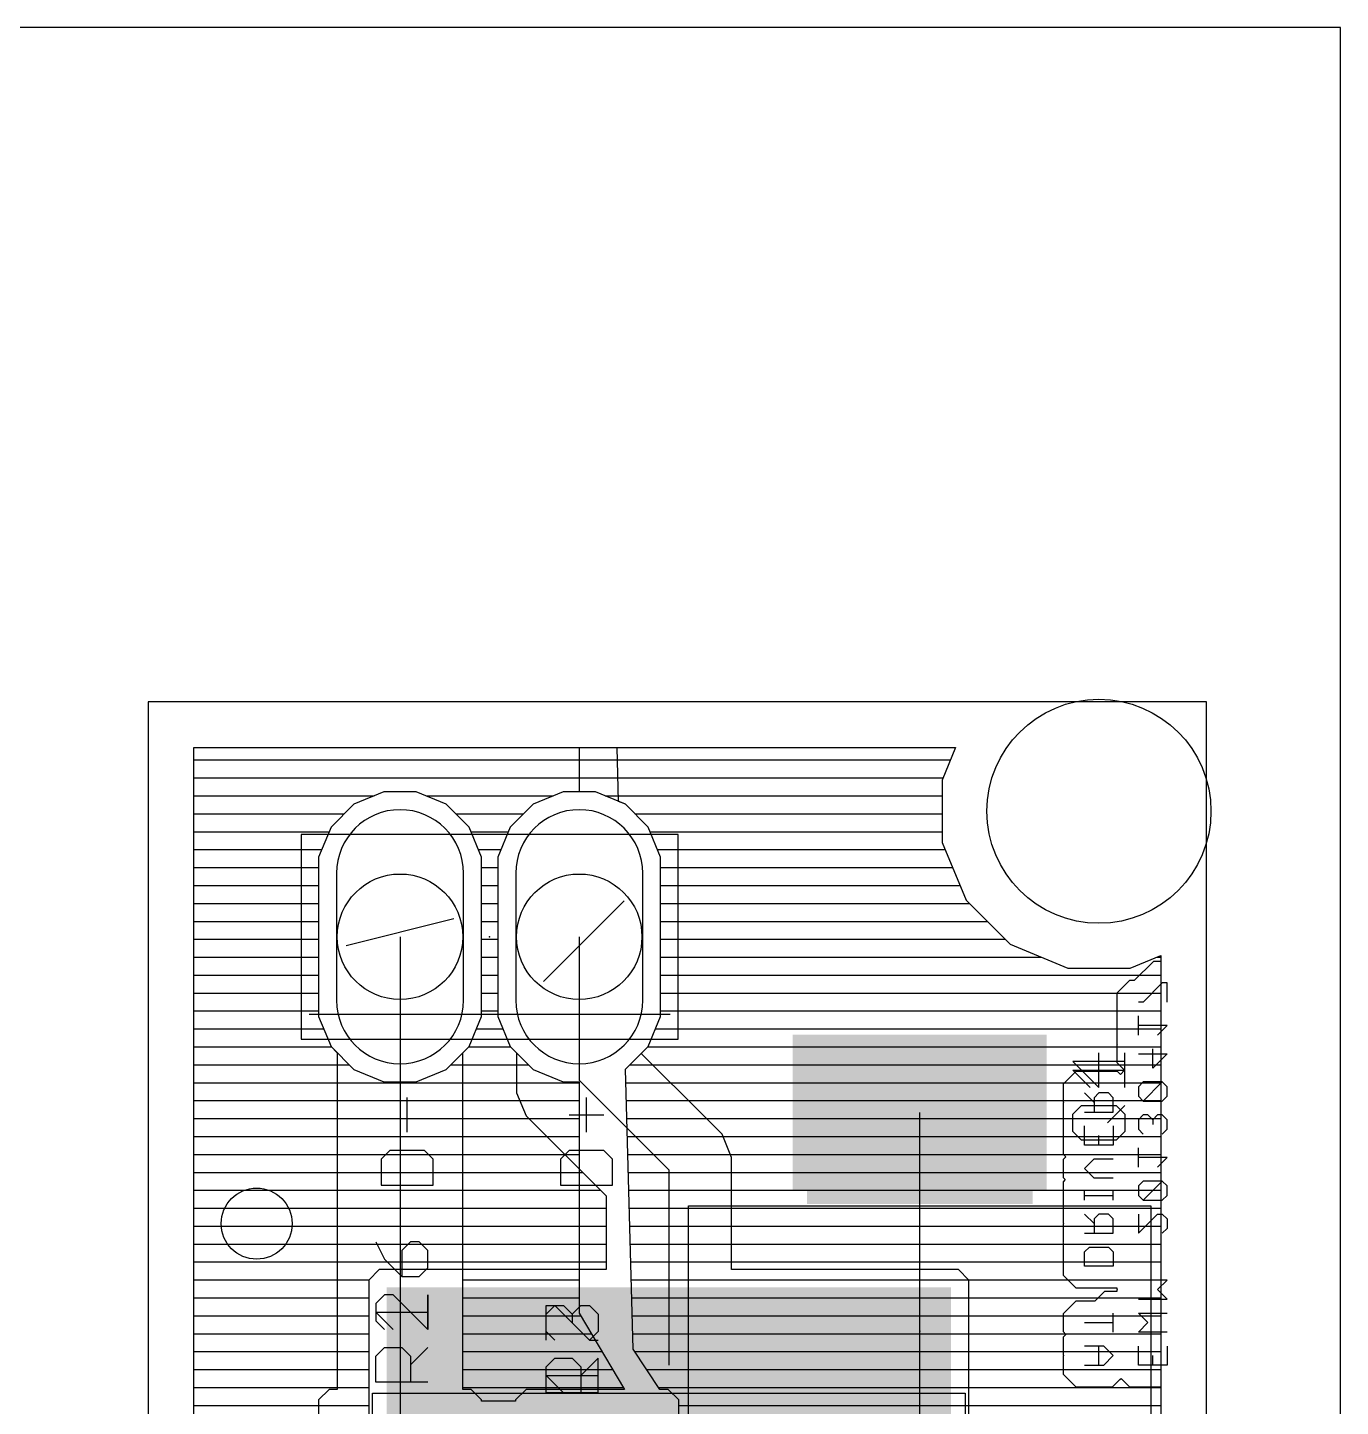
# Model space of a CAD drawing. Extents: x 0 to 50.7, y 0 to 50.
# Drawn here: x 31.39 to 50, y 30.47 to 50 of the extents above; entities that cross this region are included whole.
import ezdxf

# ---------------------------------------------------------------- set-up
doc = ezdxf.new("R2010")
doc.units = 0
for name, color, linetype in [('1', 14, 'CONTINUOUS'), ('125', 2, 'CONTINUOUS'), ('16', 174, 'CONTINUOUS'), ('17', 94, 'CONTINUOUS'), ('18', 94, 'CONTINUOUS'), ('20', 178, 'CONTINUOUS'), ('21', 251, 'CONTINUOUS'), ('22', 251, 'CONTINUOUS'), ('23', 178, 'CONTINUOUS'), ('25', 251, 'CONTINUOUS'), ('51', 251, 'CONTINUOUS')]:
    doc.layers.add(name, color=color, linetype=linetype)

# ---------------------------------------------------------------- blocks, each defined once
blk = doc.blocks.new('RECT')
blk.add_solid([(-0.5, -0.5), (0.5, -0.5), (-0.5, 0.5), (0.5, 0.5)])
blk = doc.blocks.new('LONGP100')
blk.add_lwpolyline([(-0.5, -0.5), (0.5, -0.5, 1), (0.5, 0.5), (-0.5, 0.5, 1)], format="xyb", close=True)
blk = doc.blocks.new('ROUNDV')
blk.add_circle((0, 0), 0.5)

msp = doc.modelspace()

# ---------------------------------------------------------------- linework, layer by layer
at = {"layer": '1'}
for p, q in [((33.7489, 14.0104), (33.7489, 39.8019)), ((33.7489, 39.8019), (39.2112, 39.8019)), ((39.2112, 39.8019), (39.2112, 39.1736)), ((39.769, 39.0376), (39.7489, 39.8019)), ((39.7489, 39.8019), (44.5462, 39.8019)), ((44.5462, 39.8019), (44.3547, 39.3397)), ((33.7489, 39.624), (39.2112, 39.624)), ((39.7536, 39.624), (44.4725, 39.624)), ((33.7489, 39.37), (39.2112, 39.37)), ((39.7602, 39.37), (44.3673, 39.37)), ((44.3547, 39.3397), (44.3547, 38.4555)), ((33.7489, 39.116), (36.3026, 39.116)), ((36.4417, 39.1736), (36.0175, 38.9979)), ((36.9007, 39.1736), (36.4417, 39.1736)), ((37.3249, 38.9979), (36.9007, 39.1736)), ((37.0398, 39.116), (38.8426, 39.116)), ((38.9817, 39.1736), (38.5575, 38.9979)), ((39.2112, 39.1736), (38.9817, 39.1736)), ((39.7669, 39.116), (44.3547, 39.116)), ((36.0175, 38.9979), (35.6929, 38.6733)), ((37.6495, 38.6733), (37.3249, 38.9979)), ((38.5575, 38.9979), (38.2329, 38.6733)), ((39.8649, 38.9979), (39.769, 39.0376)), ((40.1895, 38.6733), (39.8649, 38.9979)), ((33.7489, 38.862), (35.8816, 38.862)), ((37.4608, 38.862), (38.4216, 38.862)), ((40.0008, 38.862), (44.3547, 38.862)), ((33.7489, 38.608), (35.6658, 38.608)), ((35.6929, 38.6733), (35.5172, 38.2491)), ((37.8252, 38.2491), (37.6495, 38.6733)), ((37.6766, 38.608), (38.2058, 38.608)), ((38.2329, 38.6733), (38.0572, 38.2491)), ((40.3652, 38.2491), (40.1895, 38.6733)), ((40.2166, 38.608), (44.3547, 38.608)), ((33.7489, 38.354), (35.5606, 38.354)), ((37.7818, 38.354), (38.1006, 38.354)), ((40.3218, 38.354), (44.3967, 38.354)), ((44.3547, 38.4555), (44.6931, 37.6387)), ((33.7489, 38.1), (35.5172, 38.1)), ((35.5172, 38.2491), (35.5172, 35.9901)), ((37.8252, 35.9901), (37.8252, 38.2491)), ((37.8252, 38.1), (38.0572, 38.1)), ((38.0572, 38.2491), (38.0572, 35.9901)), ((40.3652, 35.9901), (40.3652, 38.2491)), ((40.3652, 38.1), (44.502, 38.1)), ((33.7489, 37.846), (35.5172, 37.846)), ((37.8252, 37.846), (38.0572, 37.846)), ((40.3652, 37.846), (44.6072, 37.846)), ((33.7489, 37.592), (35.5172, 37.592)), ((37.8252, 37.592), (38.0572, 37.592)), ((40.3652, 37.592), (44.7397, 37.592)), ((44.6931, 37.6387), (45.3183, 37.0135)), ((33.7489, 37.338), (35.5172, 37.338)), ((37.8252, 37.338), (38.0572, 37.338)), ((40.3652, 37.338), (44.9937, 37.338)), ((36.6712, 37.1196), (36.6712, 29.6516)), ((33.7489, 37.084), (35.5172, 37.084)), ((37.8252, 37.084), (38.0572, 37.084)), ((40.3652, 37.084), (45.2477, 37.084)), ((45.3183, 37.0135), (46.1351, 36.6751)), ((33.7489, 36.83), (35.5172, 36.83)), ((37.8252, 36.83), (38.0572, 36.83)), ((40.3652, 36.83), (45.7612, 36.83)), ((47.0193, 36.6751), (47.4535, 36.855)), ((47.3932, 36.83), (47.4535, 36.83)), ((47.4535, 36.855), (47.4535, 24.1656)), ((33.7489, 36.576), (35.5172, 36.576)), ((37.8252, 36.576), (38.0572, 36.576)), ((40.3652, 36.576), (47.4535, 36.576)), ((46.1351, 36.6751), (47.0193, 36.6751)), ((33.7489, 36.322), (35.5172, 36.322)), ((37.8252, 36.322), (38.0572, 36.322)), ((40.3652, 36.322), (47.4535, 36.322)), ((33.7489, 36.068), (35.5172, 36.068)), ((35.5172, 35.9901), (35.6929, 35.5659)), ((37.6495, 35.5659), (37.8252, 35.9901)), ((37.8252, 36.068), (38.0572, 36.068)), ((38.0572, 35.9901), (38.2329, 35.5659)), ((40.1895, 35.5659), (40.3652, 35.9901)), ((40.3652, 36.068), (47.4535, 36.068)), ((33.7489, 35.814), (35.5901, 35.814)), ((37.7523, 35.814), (38.1301, 35.814)), ((40.2923, 35.814), (47.4535, 35.814)), ((33.7489, 35.56), (35.6988, 35.56)), ((35.6929, 35.5659), (35.7822, 35.4766)), ((37.5602, 35.4766), (37.6495, 35.5659)), ((37.6436, 35.56), (38.2388, 35.56)), ((38.2329, 35.5659), (38.5575, 35.2413)), ((39.8688, 35.2452), (40.1895, 35.5659)), ((40.1836, 35.56), (47.4535, 35.56)), ((35.7822, 35.4766), (35.7822, 30.7056)), ((37.5602, 30.7056), (37.5602, 35.4766)), ((33.7489, 35.306), (35.7822, 35.306)), ((37.5602, 35.306), (38.4928, 35.306)), ((38.5575, 35.2413), (38.9817, 35.0656)), ((39.9732, 31.2776), (39.8688, 35.2452)), ((39.9296, 35.306), (47.4535, 35.306)), ((33.7489, 35.052), (35.7822, 35.052)), ((37.5602, 35.052), (39.2112, 35.052)), ((38.9817, 35.0656), (39.2112, 35.0656)), ((39.2112, 35.0656), (39.2112, 31.7856)), ((39.8739, 35.052), (47.4535, 35.052)), ((33.7489, 34.798), (35.7822, 34.798)), ((37.5602, 34.798), (39.2112, 34.798)), ((39.8806, 34.798), (47.4535, 34.798)), ((44.0372, 28.4326), (44.0372, 34.6306)), ((33.7489, 34.544), (35.7822, 34.544)), ((37.5602, 34.544), (39.2112, 34.544)), ((39.8872, 34.544), (47.4535, 34.544)), ((33.7489, 34.29), (35.7822, 34.29)), ((37.5602, 34.29), (39.2112, 34.29)), ((39.8939, 34.29), (47.4535, 34.29)), ((33.7489, 34.036), (35.7822, 34.036)), ((37.5602, 34.036), (39.2112, 34.036)), ((39.9006, 34.036), (47.4535, 34.036)), ((33.7489, 33.782), (35.7822, 33.782)), ((37.5602, 33.782), (39.2112, 33.782)), ((39.9073, 33.782), (47.4535, 33.782)), ((33.7489, 33.528), (35.7822, 33.528)), ((37.5602, 33.528), (39.2112, 33.528)), ((39.914, 33.528), (47.4535, 33.528)), ((33.7489, 33.274), (35.7822, 33.274)), ((37.5602, 33.274), (39.2112, 33.274)), ((39.9207, 33.274), (47.4535, 33.274)), ((33.7489, 33.02), (35.7822, 33.02)), ((37.5602, 33.02), (39.2112, 33.02)), ((39.9273, 33.02), (47.4535, 33.02)), ((33.7489, 32.766), (35.7822, 32.766)), ((37.5602, 32.766), (39.2112, 32.766)), ((39.934, 32.766), (47.4535, 32.766)), ((33.7489, 32.512), (35.7822, 32.512)), ((37.5602, 32.512), (39.2112, 32.512)), ((39.9407, 32.512), (47.4535, 32.512)), ((33.7489, 32.258), (35.7822, 32.258)), ((37.5602, 32.258), (39.2112, 32.258)), ((39.9474, 32.258), (47.4535, 32.258)), ((33.7489, 32.004), (35.7822, 32.004)), ((37.5602, 32.004), (39.2112, 32.004)), ((39.9541, 32.004), (47.4535, 32.004)), ((33.7489, 31.75), (35.7822, 31.75)), ((37.5602, 31.75), (39.2323, 31.75)), ((39.2112, 31.7856), (39.8525, 30.7056)), ((39.9608, 31.75), (47.4535, 31.75)), ((33.7489, 31.496), (35.7822, 31.496)), ((37.5602, 31.496), (39.3831, 31.496)), ((39.9675, 31.496), (47.4535, 31.496)), ((40.3545, 30.7056), (39.9732, 31.2776)), ((33.7489, 31.242), (35.7822, 31.242)), ((37.5602, 31.242), (39.534, 31.242)), ((39.9969, 31.242), (47.4535, 31.242)), ((33.7489, 30.988), (35.7822, 30.988)), ((37.5602, 30.988), (39.6848, 30.988)), ((40.1663, 30.988), (47.4535, 30.988)), ((33.7489, 30.734), (35.7822, 30.734)), ((35.6645, 30.7056), (35.5157, 30.5568)), ((35.7822, 30.7056), (35.6645, 30.7056)), ((37.5602, 30.734), (39.8356, 30.734)), ((37.6779, 30.7056), (37.5602, 30.7056)), ((37.8267, 30.5568), (37.6779, 30.7056)), ((38.4585, 30.7056), (38.3097, 30.5568)), ((39.8525, 30.7056), (38.4585, 30.7056)), ((40.3356, 30.734), (47.4535, 30.734)), ((40.4719, 30.7056), (40.3545, 30.7056)), ((40.6207, 30.5568), (40.4719, 30.7056)), ((33.7489, 30.48), (35.5157, 30.48)), ((35.5157, 30.5568), (35.5157, 28.7464)), ((37.8267, 30.5406), (37.8267, 30.5568)), ((38.3097, 30.5406), (37.8267, 30.5406)), ((38.3097, 30.5568), (38.3097, 30.5406)), ((40.6207, 30.2831), (40.6207, 30.5568)), ((40.6207, 30.48), (47.4535, 30.48))]:
    msp.add_line(p, q, dxfattribs=at)
at = {"layer": '125'}
for p, q in [((46.9455, 34.9851), (46.9455, 35.4766)), ((46.454, 34.9851), (46.2083, 35.2309)), ((46.2083, 35.2309), (46.9455, 35.2309)), ((46.2083, 34.6053), (46.3311, 34.7282)), ((46.2083, 34.3596), (46.2083, 34.6053)), ((46.3311, 34.7282), (46.8226, 34.7282)), ((46.6998, 34.4824), (46.9455, 34.7282)), ((46.8226, 34.7282), (46.9455, 34.6053)), ((46.9455, 34.6053), (46.9455, 34.3596)), ((46.3311, 34.2367), (46.2083, 34.3596)), ((46.8226, 34.2367), (46.3311, 34.2367)), ((46.9455, 34.3596), (46.8226, 34.2367)), ((36.4505, 32.0476), (36.3277, 31.9247)), ((36.5734, 32.0476), (36.4505, 32.0476)), ((37.0649, 31.5561), (36.5734, 32.0476)), ((37.0649, 32.0476), (37.0649, 31.5561)), ((36.3277, 31.9247), (36.3277, 31.679)), ((38.7407, 31.7741), (38.8635, 31.897)), ((38.8635, 31.897), (38.9864, 31.897)), ((38.9864, 31.897), (39.1093, 31.7741)), ((39.1093, 31.7741), (39.2322, 31.897)), ((39.2322, 31.897), (39.355, 31.897)), ((39.355, 31.897), (39.4779, 31.7741)), ((36.3277, 31.679), (36.4505, 31.5561)), ((38.7407, 31.5284), (38.7407, 31.7741)), ((39.1093, 31.7741), (39.1093, 31.6512)), ((39.4779, 31.7741), (39.4779, 31.5284)), ((38.8635, 31.4055), (38.7407, 31.5284)), ((39.4779, 31.5284), (39.355, 31.4055)), ((36.3277, 31.1763), (36.4505, 31.2992)), ((36.4505, 31.2992), (36.6963, 31.2992)), ((36.6963, 31.2992), (36.8192, 31.1763)), ((36.8192, 31.0534), (37.0649, 31.2992)), ((36.3277, 30.8077), (36.3277, 31.1763)), ((36.8192, 31.1763), (36.8192, 30.8077)), ((38.7407, 31.0257), (38.8635, 31.1486)), ((38.8635, 31.1486), (39.1093, 31.1486)), ((39.1093, 31.1486), (39.2322, 31.0257)), ((39.2322, 30.9028), (39.4779, 31.1486)), ((38.7407, 30.6571), (38.7407, 31.0257)), ((39.2322, 31.0257), (39.2322, 30.6571)), ((37.0649, 30.8077), (36.3277, 30.8077)), ((39.4779, 30.6571), (38.7407, 30.6571))]:
    msp.add_line(p, q, dxfattribs=at)
at = {"layer": '16'}
for p, q in [((33.7489, 14.0104), (33.7489, 39.8019)), ((33.7489, 39.8019), (44.5462, 39.8019)), ((44.5462, 39.8019), (44.3547, 39.3397)), ((33.7489, 39.624), (44.4725, 39.624)), ((33.7489, 39.37), (44.3673, 39.37)), ((44.3547, 39.3397), (44.3547, 38.4555)), ((33.7489, 39.116), (36.3026, 39.116)), ((36.4417, 39.1736), (36.0175, 38.9979)), ((36.9007, 39.1736), (36.4417, 39.1736)), ((37.3249, 38.9979), (36.9007, 39.1736)), ((37.0398, 39.116), (38.8426, 39.116)), ((38.9817, 39.1736), (38.5575, 38.9979)), ((39.4407, 39.1736), (38.9817, 39.1736)), ((39.8649, 38.9979), (39.4407, 39.1736)), ((39.5798, 39.116), (44.3547, 39.116)), ((36.0175, 38.9979), (35.6929, 38.6733)), ((37.6495, 38.6733), (37.3249, 38.9979)), ((38.5575, 38.9979), (38.2329, 38.6733)), ((40.1895, 38.6733), (39.8649, 38.9979)), ((33.7489, 38.862), (35.8816, 38.862)), ((37.4608, 38.862), (38.4216, 38.862)), ((40.0008, 38.862), (44.3547, 38.862)), ((33.7489, 38.608), (35.6658, 38.608)), ((35.6929, 38.6733), (35.5172, 38.2491)), ((37.8252, 38.2491), (37.6495, 38.6733)), ((37.6766, 38.608), (38.2058, 38.608)), ((38.2329, 38.6733), (38.0572, 38.2491)), ((40.3652, 38.2491), (40.1895, 38.6733)), ((40.2166, 38.608), (44.3547, 38.608)), ((33.7489, 38.354), (35.5606, 38.354)), ((37.7818, 38.354), (38.1006, 38.354)), ((40.3218, 38.354), (44.3967, 38.354)), ((44.3547, 38.4555), (44.6931, 37.6387)), ((33.7489, 38.1), (35.5172, 38.1)), ((35.5172, 38.2491), (35.5172, 35.9901)), ((37.8252, 35.9901), (37.8252, 38.2491)), ((37.8252, 38.1), (38.0572, 38.1)), ((38.0572, 38.2491), (38.0572, 35.9901)), ((40.3652, 35.9901), (40.3652, 38.2491)), ((40.3652, 38.1), (44.502, 38.1)), ((33.7489, 37.846), (35.5172, 37.846)), ((37.8252, 37.846), (38.0572, 37.846)), ((40.3652, 37.846), (44.6072, 37.846)), ((33.7489, 37.592), (35.5172, 37.592)), ((37.8252, 37.592), (38.0572, 37.592)), ((40.3652, 37.592), (44.7397, 37.592)), ((44.6931, 37.6387), (45.3183, 37.0135)), ((33.7489, 37.338), (35.5172, 37.338)), ((37.8252, 37.338), (38.0572, 37.338)), ((40.3652, 37.338), (44.9937, 37.338)), ((39.2112, 37.1196), (39.2112, 35.0876)), ((33.7489, 37.084), (35.5172, 37.084)), ((37.8252, 37.084), (38.0572, 37.084)), ((40.3652, 37.084), (45.2477, 37.084)), ((45.3183, 37.0135), (46.1351, 36.6751)), ((33.7489, 36.83), (35.5172, 36.83)), ((37.8252, 36.83), (38.0572, 36.83)), ((40.3652, 36.83), (45.7612, 36.83)), ((47.0193, 36.6751), (47.4535, 36.855)), ((47.3487, 36.7706), (47.0775, 36.4994)), ((47.4535, 36.7706), (47.3487, 36.7706)), ((47.3932, 36.83), (47.4535, 36.83)), ((47.4535, 36.855), (47.4535, 36.7706)), ((33.7489, 36.576), (35.5172, 36.576)), ((37.8252, 36.576), (38.0572, 36.576)), ((40.3652, 36.576), (47.1541, 36.576)), ((46.1351, 36.6751), (47.0193, 36.6751)), ((47.0097, 36.4994), (46.8312, 36.3209)), ((47.0775, 36.4994), (47.0097, 36.4994)), ((47.475, 36.4658), (47.2038, 36.1946)), ((47.5427, 36.4658), (47.475, 36.4658)), ((47.5427, 36.1946), (47.5427, 36.4658)), ((33.7489, 36.322), (35.5172, 36.322)), ((37.8252, 36.322), (38.0572, 36.322)), ((40.3652, 36.322), (46.8323, 36.322)), ((46.8312, 36.3209), (46.8312, 35.6006)), ((47.2038, 36.1946), (47.136, 36.1946)), ((33.7489, 36.068), (35.5172, 36.068)), ((35.5172, 35.9901), (35.6929, 35.5659)), ((37.6495, 35.5659), (37.8252, 35.9901)), ((37.8252, 36.068), (38.0572, 36.068)), ((38.0572, 35.9901), (38.2329, 35.5659)), ((40.1895, 35.5659), (40.3652, 35.9901)), ((40.3652, 36.068), (46.8312, 36.068)), ((47.136, 35.7269), (47.136, 35.998)), ((33.7489, 35.814), (35.5901, 35.814)), ((37.7523, 35.814), (38.1301, 35.814)), ((40.2923, 35.814), (46.8312, 35.814)), ((47.5427, 35.8625), (47.136, 35.8625)), ((47.4072, 35.7269), (47.5427, 35.8625)), ((33.7489, 35.56), (35.6988, 35.56)), ((35.6929, 35.5659), (36.0175, 35.2413)), ((37.3249, 35.2413), (37.6495, 35.5659)), ((37.6436, 35.56), (38.2388, 35.56)), ((38.2329, 35.5659), (38.3222, 35.4766)), ((40.1002, 35.4766), (40.1895, 35.5659)), ((40.1836, 35.56), (46.8312, 35.56)), ((46.8312, 35.6006), (46.8371, 35.5947)), ((46.8371, 35.5947), (46.8312, 35.5887)), ((46.8312, 35.5887), (46.8312, 35.3362)), ((38.3222, 35.4766), (38.3222, 34.9108)), ((40.1002, 35.4558), (40.1002, 35.4766)), ((40.9848, 34.5713), (40.1002, 35.4558)), ((47.136, 35.4625), (47.5427, 35.4625)), ((47.3394, 35.2591), (47.3394, 35.5303)), ((47.5427, 35.4625), (47.3394, 35.2591)), ((33.7489, 35.306), (35.9528, 35.306)), ((36.0175, 35.2413), (36.4417, 35.0656)), ((36.9007, 35.0656), (37.3249, 35.2413)), ((37.3896, 35.306), (38.3222, 35.306)), ((40.25, 35.306), (46.8614, 35.306)), ((46.2477, 35.2114), (46.0692, 35.0329)), ((46.8392, 35.2114), (46.2477, 35.2114)), ((46.8312, 35.3362), (46.9388, 35.2286)), ((46.8804, 35.1702), (46.8392, 35.2114)), ((46.9388, 35.2286), (46.8804, 35.1702)), ((33.7489, 35.052), (38.3222, 35.052)), ((36.4417, 35.0656), (36.9007, 35.0656)), ((39.2112, 35.0876), (40.4812, 33.8176)), ((40.504, 35.052), (46.0884, 35.052)), ((46.0692, 35.0329), (46.0692, 34.7803)), ((47.2038, 35.0625), (47.136, 34.9947)), ((47.136, 34.9947), (47.136, 34.8591)), ((47.475, 35.0625), (47.2038, 35.0625)), ((47.2038, 34.7914), (47.475, 35.0625)), ((47.5427, 34.9947), (47.475, 35.0625)), ((47.5427, 34.8591), (47.5427, 34.9947)), ((33.7489, 34.798), (38.3689, 34.798)), ((38.3222, 34.9108), (38.4575, 34.584)), ((40.758, 34.798), (46.0692, 34.798)), ((46.0692, 34.7803), (46.0785, 34.771)), ((46.0785, 34.771), (46.0692, 34.7617)), ((46.5096, 34.771), (46.374, 34.9066)), ((46.5774, 34.9066), (46.5096, 34.8388)), ((46.5096, 34.8388), (46.5096, 34.6354)), ((46.713, 34.9066), (46.5774, 34.9066)), ((46.7807, 34.8388), (46.713, 34.9066)), ((46.7807, 34.6354), (46.7807, 34.8388)), ((47.136, 34.8591), (47.2038, 34.7914)), ((47.2038, 34.7914), (47.475, 34.7914)), ((47.475, 34.7914), (47.5427, 34.8591)), ((38.4575, 34.584), (39.5922, 33.4494)), ((46.0692, 34.7617), (46.0692, 34.0414)), ((46.374, 34.6354), (46.7807, 34.6354)), ((47.2038, 34.5948), (47.136, 34.527)), ((47.2716, 34.5948), (47.2038, 34.5948)), ((47.3394, 34.527), (47.2716, 34.5948)), ((47.4072, 34.5948), (47.3394, 34.527)), ((47.475, 34.5948), (47.4072, 34.5948)), ((47.5427, 34.527), (47.475, 34.5948)), ((33.7489, 34.544), (38.4976, 34.544)), ((41.2349, 34.3212), (40.9848, 34.5713)), ((41.012, 34.544), (46.0692, 34.544)), ((46.374, 34.1677), (46.374, 34.4388)), ((46.7807, 34.4388), (46.7807, 34.1677)), ((47.136, 34.527), (47.136, 34.3914)), ((47.136, 34.3914), (47.2038, 34.3236)), ((47.3394, 34.527), (47.3394, 34.4592)), ((47.475, 34.3236), (47.5427, 34.3914)), ((47.5427, 34.3914), (47.5427, 34.527)), ((33.7489, 34.29), (38.7516, 34.29)), ((41.3702, 33.9944), (41.2349, 34.3212)), ((41.2478, 34.29), (46.0692, 34.29)), ((46.5774, 34.1677), (46.5774, 34.3033)), ((33.7489, 34.036), (39.0056, 34.036)), ((41.353, 34.036), (46.0746, 34.036)), ((41.3702, 32.4056), (41.3702, 33.9944)), ((46.0692, 34.0414), (46.109, 34.0016)), ((46.109, 34.0016), (46.0692, 33.9618)), ((46.7807, 34.1677), (46.374, 34.1677)), ((47.136, 33.8558), (47.136, 34.127)), ((47.5427, 33.9914), (47.136, 33.9914)), ((47.4072, 33.8558), (47.5427, 33.9914)), ((40.4812, 33.8176), (40.4812, 31.0516)), ((46.0692, 33.9618), (46.0692, 33.7092)), ((46.374, 33.8355), (46.5096, 33.9711)), ((46.5096, 33.6999), (46.374, 33.8355)), ((46.5096, 33.9711), (46.7807, 33.9711)), ((33.7489, 33.782), (39.2596, 33.782)), ((41.3702, 33.782), (46.0692, 33.782)), ((46.0692, 33.7092), (46.0989, 33.6796)), ((46.0989, 33.6796), (46.0692, 33.6499)), ((46.0692, 33.6499), (46.0692, 33.0652)), ((46.7807, 33.6999), (46.5096, 33.6999)), ((47.2038, 33.6592), (47.136, 33.5915)), ((47.475, 33.6592), (47.2038, 33.6592)), ((47.2038, 33.3881), (47.475, 33.6592)), ((47.5427, 33.5915), (47.475, 33.6592)), ((33.7489, 33.528), (39.5136, 33.528)), ((39.5922, 33.4494), (39.5922, 32.4056)), ((41.3702, 33.528), (46.0692, 33.528)), ((46.374, 33.3881), (46.374, 33.5237)), ((46.374, 33.4559), (46.7807, 33.4559)), ((46.7807, 33.3881), (46.7807, 33.5237)), ((47.136, 33.5915), (47.136, 33.4559)), ((47.136, 33.4559), (47.2038, 33.3881)), ((47.475, 33.3881), (47.5427, 33.4559)), ((47.5427, 33.4559), (47.5427, 33.5915)), ((33.7489, 33.274), (39.5922, 33.274)), ((41.3702, 33.274), (46.0692, 33.274)), ((47.2038, 33.3881), (47.475, 33.3881)), ((33.7489, 33.02), (39.5922, 33.02)), ((41.3702, 33.02), (46.0692, 33.02)), ((46.0692, 33.0652), (46.0785, 33.0559)), ((46.0785, 33.0559), (46.0692, 33.0466)), ((46.0692, 33.0466), (46.0692, 32.7941)), ((46.5096, 33.0559), (46.374, 33.1915)), ((46.5774, 33.1915), (46.5096, 33.1237)), ((46.5096, 33.1237), (46.5096, 32.9203)), ((46.713, 33.1915), (46.5774, 33.1915)), ((46.7807, 33.1237), (46.713, 33.1915)), ((46.7807, 32.9203), (46.7807, 33.1237)), ((47.136, 33.1915), (47.136, 32.9203)), ((47.136, 32.9203), (47.4072, 33.1915)), ((47.4072, 33.1915), (47.475, 33.1915)), ((47.475, 33.1915), (47.5427, 33.1237)), ((47.5427, 33.1237), (47.5427, 32.9881)), ((46.374, 32.9203), (46.7807, 32.9203)), ((47.5427, 32.9881), (47.475, 32.9203)), ((33.7489, 32.766), (39.5922, 32.766)), ((41.3702, 32.766), (46.0692, 32.766)), ((46.0692, 32.7941), (46.0751, 32.7881)), ((46.0751, 32.7881), (46.0692, 32.7822)), ((46.0692, 32.7822), (46.0692, 32.3263)), ((46.374, 32.6559), (46.4418, 32.7237)), ((46.374, 32.4526), (46.374, 32.6559)), ((46.4418, 32.7237), (46.713, 32.7237)), ((46.713, 32.7237), (46.7807, 32.6559)), ((46.7807, 32.6559), (46.7807, 32.4526)), ((33.7489, 32.512), (39.5922, 32.512)), ((41.3702, 32.512), (46.0692, 32.512)), ((46.7807, 32.4526), (46.374, 32.4526)), ((33.7489, 32.258), (36.2284, 32.258)), ((36.376, 32.4056), (36.2272, 32.2568)), ((36.2272, 32.2568), (36.2272, 29.8464)), ((39.5922, 32.4056), (36.376, 32.4056)), ((44.5864, 32.4056), (41.3702, 32.4056)), ((44.7352, 32.2568), (44.5864, 32.4056)), ((44.734, 32.258), (46.1375, 32.258)), ((44.7352, 29.8464), (44.7352, 32.2568)), ((46.0692, 32.3263), (46.2477, 32.1478)), ((47.5427, 32.256), (47.136, 32.256)), ((47.4072, 32.1204), (47.5427, 32.256)), ((46.2477, 32.1478), (46.8312, 32.1478)), ((46.6545, 32.093), (46.5189, 31.9574)), ((46.8312, 32.093), (46.6545, 32.093)), ((46.8312, 32.1478), (46.8312, 32.1297)), ((46.8312, 32.1297), (46.8405, 32.1204)), ((46.8405, 32.1204), (46.8312, 32.1111)), ((46.8312, 32.1111), (46.8312, 32.093)), ((47.5427, 31.9848), (47.4072, 32.1204)), ((33.7489, 32.004), (36.2272, 32.004)), ((44.7352, 32.004), (46.5655, 32.004)), ((46.2477, 31.9574), (46.0692, 31.7789)), ((46.5189, 31.9574), (46.2477, 31.9574)), ((47.136, 31.9848), (47.5427, 31.9848)), ((33.7489, 31.75), (36.2272, 31.75)), ((44.7352, 31.75), (46.0692, 31.75)), ((46.0692, 31.7789), (46.0692, 31.5264)), ((46.374, 31.6526), (46.7807, 31.6526)), ((46.7807, 31.517), (46.7807, 31.7882)), ((47.2716, 31.6526), (47.136, 31.7882)), ((47.136, 31.7882), (47.5427, 31.7882)), ((47.136, 31.517), (47.2716, 31.6526)), ((33.7489, 31.496), (36.2272, 31.496)), ((44.7352, 31.496), (46.0996, 31.496)), ((46.0692, 31.5264), (46.109, 31.4865)), ((46.109, 31.4865), (46.0692, 31.4467)), ((47.5427, 31.517), (47.136, 31.517)), ((46.0692, 31.4467), (46.0692, 31.1942)), ((46.6452, 31.3204), (46.374, 31.3204)), ((46.5774, 31.0493), (46.5774, 31.3204)), ((46.7807, 31.1849), (46.6452, 31.3204)), ((47.136, 31.0493), (47.136, 31.3204)), ((47.5427, 31.3204), (47.5427, 31.0493)), ((33.7489, 31.242), (36.2272, 31.242)), ((44.7352, 31.242), (46.0692, 31.242)), ((46.0692, 31.1942), (46.0785, 31.1849)), ((46.0785, 31.1849), (46.0692, 31.1755)), ((46.0692, 31.1755), (46.0692, 30.923)), ((46.6452, 31.0493), (46.7807, 31.1849)), ((47.3394, 31.0493), (47.3394, 31.1849)), ((33.7489, 30.988), (36.2272, 30.988)), ((44.7352, 30.988), (46.0692, 30.988)), ((46.0692, 30.923), (46.2477, 30.7445)), ((46.374, 31.0493), (46.6452, 31.0493)), ((47.5427, 31.0493), (47.136, 31.0493)), ((33.7489, 30.734), (36.2272, 30.734)), ((44.7352, 30.734), (47.4535, 30.734)), ((46.2477, 30.7445), (46.7714, 30.7445)), ((46.7714, 30.7445), (46.8746, 30.8477)), ((46.8746, 30.8477), (46.8906, 30.8637)), ((46.8906, 30.8637), (47.0097, 30.7445)), ((47.0097, 30.7445), (47.4535, 30.7445)), ((47.4535, 30.7445), (47.4535, 11.0973)), ((33.7489, 30.48), (36.2272, 30.48)), ((44.7352, 30.48), (47.4535, 30.48))]:
    msp.add_line(p, q, dxfattribs=at)
at = {"layer": '20'}
for p, q in [((50, 50), (0, 50)), ((50, 0), (50, 50)), ((48.1012, 40.4496), (33.1012, 40.4496)), ((33.1012, 40.4496), (33.1012, 10.4496)), ((48.1012, 10.4496), (48.1012, 40.4496))]:
    msp.add_line(p, q, dxfattribs=at)
msp.add_circle((46.5772, 38.8976), 1.5875, dxfattribs=at)
at = {"layer": '21'}
for p, q in [((40.6112, 38.5696), (35.2712, 38.5696)), ((35.2712, 38.5696), (35.2712, 35.6696)), ((40.6112, 35.6696), (40.6112, 38.5696)), ((40.5012, 36.0196), (35.3812, 36.0196)), ((35.2712, 35.6696), (40.6112, 35.6696)), ((40.7602, 29.7536), (40.7602, 33.3096)), ((40.7602, 33.3096), (47.3142, 33.3096)), ((47.3142, 33.3096), (47.3142, 29.7536))]:
    msp.add_line(p, q, dxfattribs=at)
at = {"layer": '22'}
for p, q in [((36.2812, 22.2516), (36.2812, 30.6516)), ((36.2812, 30.6516), (44.6812, 30.6516)), ((44.6812, 30.6516), (44.6812, 22.2516))]:
    msp.add_line(p, q, dxfattribs=at)
at = {"layer": '23'}
for p in [(37.9412, 37.1196), (44.0372, 31.5316)]:
    msp.add_point(p, dxfattribs=at)
at = {"layer": '25'}
for p, q in [((46.5769, 34.9851), (46.5769, 35.4766)), ((46.9455, 35.3537), (46.2083, 35.3537)), ((46.2083, 35.3537), (46.5769, 34.9851)), ((36.7725, 34.3501), (36.7725, 34.8416)), ((39.3125, 34.3501), (39.3125, 34.8416)), ((39.0667, 34.5959), (39.5582, 34.5959)), ((46.2083, 34.6053), (46.3311, 34.7282)), ((46.2083, 34.3596), (46.2083, 34.6053)), ((46.3311, 34.7282), (46.8226, 34.7282)), ((46.6998, 34.4824), (46.9455, 34.7282)), ((46.8226, 34.7282), (46.9455, 34.6053)), ((46.9455, 34.6053), (46.9455, 34.3596)), ((46.3311, 34.2367), (46.2083, 34.3596)), ((46.8226, 34.2367), (46.3311, 34.2367)), ((46.9455, 34.3596), (46.8226, 34.2367)), ((36.5267, 34.0932), (36.4039, 33.9703)), ((37.0182, 34.0932), (36.5267, 34.0932)), ((37.1411, 33.9703), (37.0182, 34.0932)), ((39.0667, 34.0932), (38.9439, 33.9703)), ((39.5582, 34.0932), (39.0667, 34.0932)), ((39.6811, 33.9703), (39.5582, 34.0932)), ((36.4039, 33.9703), (36.4039, 33.6017)), ((37.1411, 33.6017), (37.1411, 33.9703)), ((38.9439, 33.9703), (38.9439, 33.6017)), ((39.6811, 33.6017), (39.6811, 33.9703)), ((36.4039, 33.6017), (37.1411, 33.6017)), ((38.9439, 33.6017), (39.6811, 33.6017)), ((36.3277, 32.796), (36.4505, 32.5503)), ((36.8192, 32.796), (36.6963, 32.6731)), ((36.6963, 32.6731), (36.6963, 32.3045)), ((36.942, 32.796), (36.8192, 32.796)), ((37.0649, 32.6731), (36.942, 32.796)), ((37.0649, 32.4274), (37.0649, 32.6731)), ((36.4505, 32.5503), (36.6963, 32.3045)), ((36.942, 32.3045), (37.0649, 32.4274)), ((36.6963, 32.3045), (36.942, 32.3045)), ((37.0649, 31.5561), (37.0649, 32.0476)), ((38.7407, 31.4055), (38.7407, 31.897)), ((38.7407, 31.897), (38.8635, 31.897)), ((38.8635, 31.897), (39.355, 31.4055)), ((36.5734, 31.5561), (36.3277, 31.8019)), ((36.3277, 31.8019), (37.0649, 31.8019)), ((36.3277, 31.1763), (36.4505, 31.2992)), ((36.4505, 31.2992), (36.6963, 31.2992)), ((36.6963, 31.2992), (36.8192, 31.1763)), ((36.8192, 31.0534), (37.0649, 31.2992)), ((39.355, 31.4055), (39.4779, 31.4055)), ((36.3277, 30.8077), (36.3277, 31.1763)), ((36.8192, 31.1763), (36.8192, 30.8077)), ((39.4779, 30.6571), (39.4779, 31.1486)), ((38.9864, 30.6571), (38.7407, 30.9028)), ((38.7407, 30.9028), (39.4779, 30.9028)), ((37.0649, 30.8077), (36.3277, 30.8077))]:
    msp.add_line(p, q, dxfattribs=at)
at = {"layer": '51'}
for p, q in [((39.8462, 37.6276), (38.7032, 36.4846)), ((37.4332, 37.3736), (35.9092, 36.9926))]:
    msp.add_line(p, q, dxfattribs=at)
for centre in [(36.6712, 37.1196), (39.2112, 37.1196)]:
    msp.add_circle(centre, 0.889, dxfattribs=at)

# ---------------------------------------------------------------- block references
at = {"layer": '1', "xscale": 3.6, "yscale": 2.2}
msp.add_blockref('RECT', (44.0372, 34.6306), dxfattribs=at)
at = {"layer": '16', "xscale": 2.2, "yscale": 8, "rotation": 90}
msp.add_blockref('RECT', (40.4812, 31.0516), dxfattribs=at)
at = {"layer": '17', "xscale": 1.8, "yscale": 1.8, "rotation": 270}
for p in [(36.6712, 37.1196), (36.6712, 37.1196), (39.2112, 37.1196), (39.2112, 37.1196)]:
    msp.add_blockref('LONGP100', p, dxfattribs=at)
at = {"layer": '18', "xscale": 1.0064, "yscale": 1.0064}
msp.add_blockref('ROUNDV', (34.6392, 33.0556), dxfattribs=at)
msp.add_blockref('ROUNDV', (34.6392, 33.0556), dxfattribs=at)
at = {"layer": '51', "xscale": 3.2004, "yscale": 1.8542}
msp.add_blockref('RECT', (44.0372, 34.2621), dxfattribs=at)
msp.add_blockref('RECT', (44.0372, 34.2621), dxfattribs=at)

doc.saveas('drawing.dxf')
